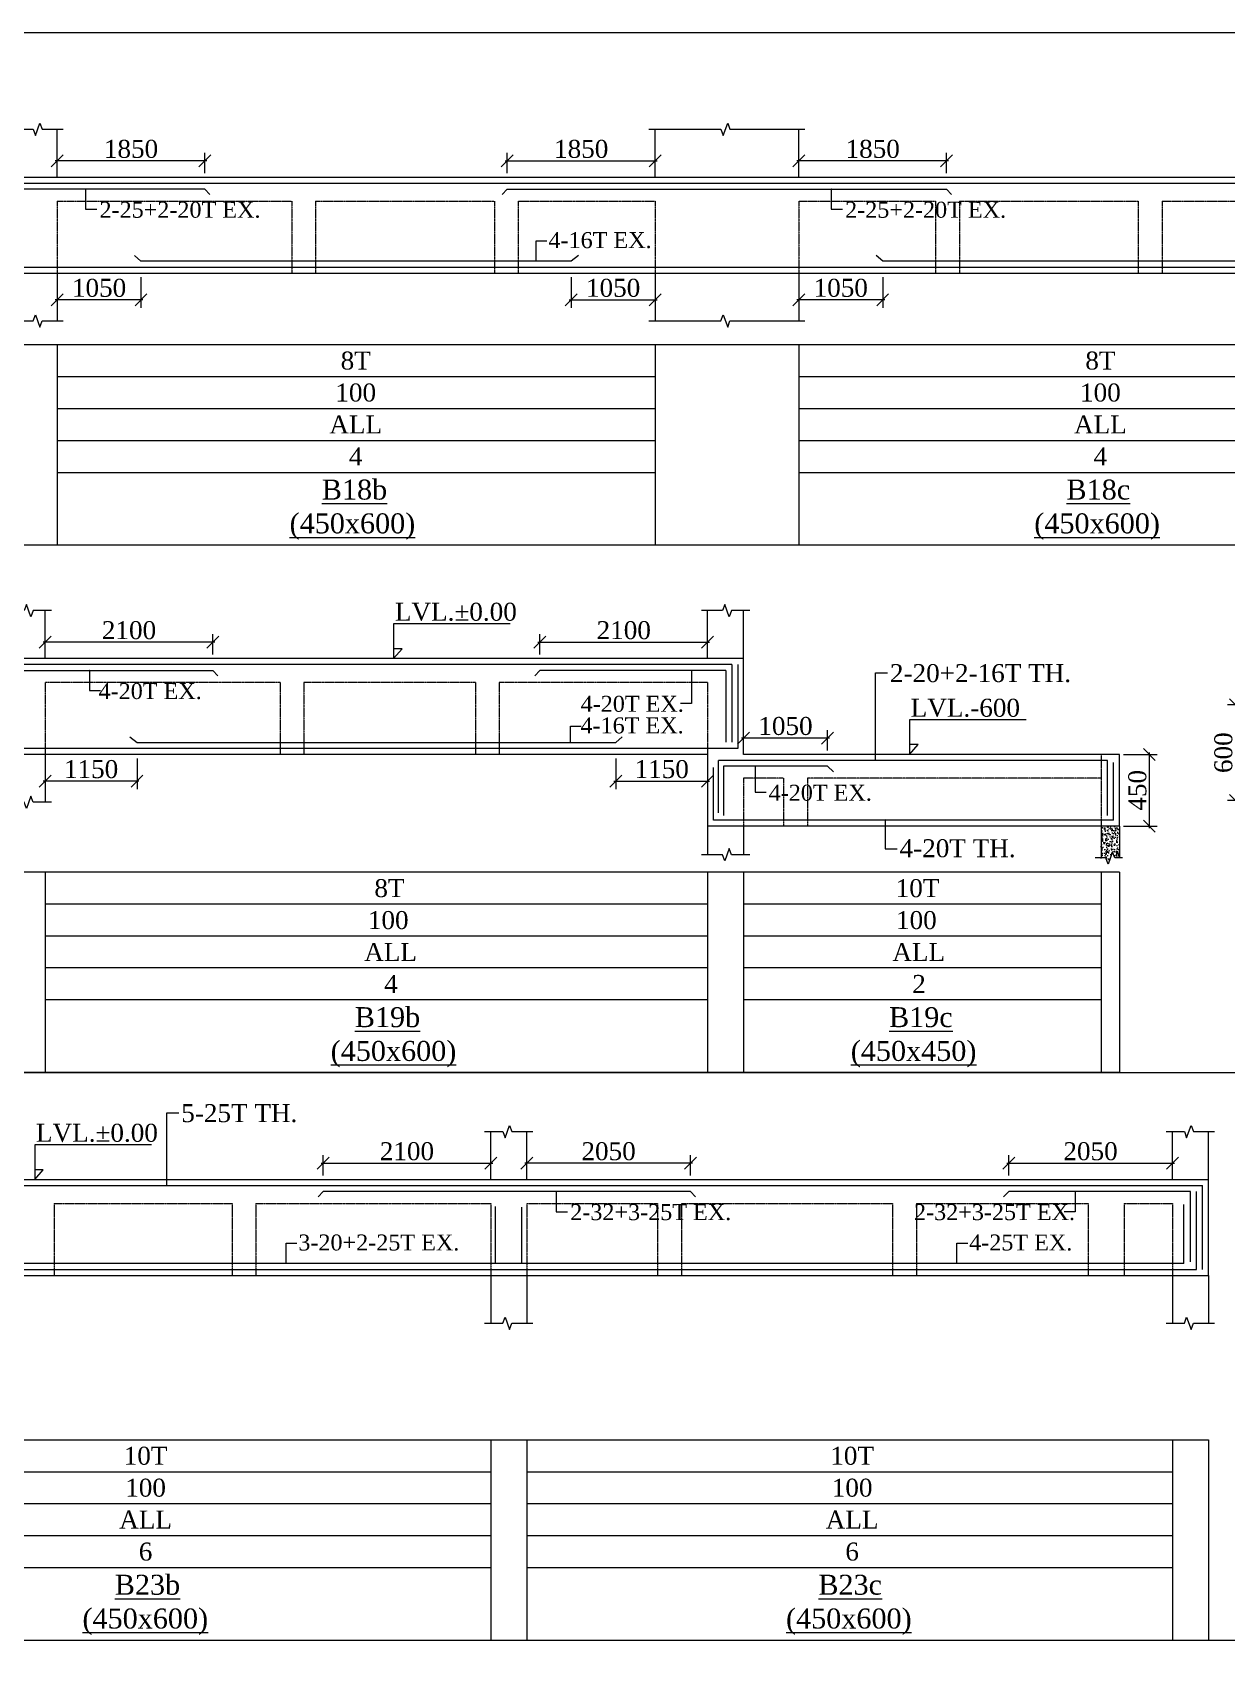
# Model space of a CAD drawing. Header units: millimetres. Extents: x 9781889 to 10654170, y -7832723 to -7608561.
# Drawn here: x 9982542 to 9997493, y -7780568 to -7760218 of the extents above; entities that cross this region are included whole.
import ezdxf
from ezdxf.enums import TextEntityAlignment as Align

# ---------------------------------------------------------------- set-up
doc = ezdxf.new("R2010")
doc.units = ezdxf.units.MM
doc.header["$LTSCALE"] = 10
doc.header["$PDMODE"] = 3
doc.linetypes.add('HIDDEN', pattern=[0.375, 0.25, -0.125])
for name, color, linetype, lineweight in [('LVL', 3, 'Continuous', 0), ('S-CUT OUT LINE', 9, 'Continuous', 0), ('S-DIM L.S.', 7, 'Continuous', 0), ('S-HATCH', 8, 'Continuous', 0), ('S-L.S.SECTION', 5, 'Continuous', 0), ('S-L.S.SLAB LINE', 252, 'HIDDEN', 0), ('S-L.S.STEEL', 1, 'Continuous', 9), ('S-SECTION MARK', 7, 'Continuous', 0), ('S-SHEET', 251, 'Continuous', 0), ('S-TEXT', 7, 'Continuous', 0), ('S-TEXT L.S. BEAM NO.', 30, 'Continuous', 0), ('S-TEXT. L.S.', 7, 'Continuous', 0)]:
    doc.layers.add(name, color=color, linetype=linetype, lineweight=lineweight)
doc.styles.add('135', font='arial.ttf', dxfattribs={"width": 0.8, "height": 135})
doc.styles.get("Standard").update_dxf_attribs({"font": 'arial.ttf'})
doc.styles.add('TEXT', font='times.ttf')
doc.dimstyles.new('75', dxfattribs={"dimtxt": 135, "dimasz": 90, "dimexe": 0.1, "dimexo": 0.03, "dimgap": 0.09, "dimtad": 1, "dimdec": 0, "dimzin": 0, "dimdsep": 46, "dimtxsty": '135', "dimblk": 'ARCHTICK', "dimcen": 0.09, "dimclrd": 256, "dimclre": 256, "dimclrt": 256, "dimadec": 0, "dimazin": 0, "dimtfac": 1, "dimtdec": 0, "dimtofl": 0, "dimtmove": 1, "dimatfit": 3, "dimldrblk": 'DOTSMALL', "dimfxl": 1, "dimtolj": 1, "dimtzin": 0, "dimlwd": -1, "dimlwe": -1, "dimarcsym": 0})
doc.dimstyles.new('SETU_1', dxfattribs={"dimtxt": 200, "dimasz": 150, "dimexe": 100, "dimexo": 50, "dimgap": 35, "dimtad": 1, "dimdec": 0, "dimzin": 0, "dimdsep": 46, "dimtxsty": 'Standard', "dimblk": 'OBLIQUE', "dimcen": 150, "dimdle": 25, "dimclrd": 256, "dimclre": 7, "dimclrt": 256, "dimadec": 0, "dimazin": 0, "dimtfac": 1, "dimtdec": 0, "dimtofl": 0, "dimtmove": 1, "dimatfit": 3, "dimfxl": 1, "dimtolj": 1, "dimtzin": 0, "dimlwd": -1, "dimlwe": 5, "dimarcsym": 1})

# ---------------------------------------------------------------- blocks, each defined once
blk = doc.blocks.new('_Oblique')
at = {"color": 0, "linetype": 'ByBlock', "lineweight": -2}
blk.add_line((-0.5, -0.5), (0.5, 0.5), dxfattribs=at)
blk = doc.blocks.new('*D33')
at = {"layer": 'Defpoints', "color": 0, "transparency": 16777216}
for p in [(9982851, -7761826), (9982851, -7762030, 0), (9984701, -7762030, 0)]:
    blk.add_point(p, dxfattribs=at)
at = {"layer": 'S-DIM L.S.', "color": 7, "lineweight": 5, "transparency": 16777216}
for p, q in [((9982851, -7761980), (9982851, -7761726)), ((9984701, -7761980), (9984701, -7761726))]:
    blk.add_line(p, q, dxfattribs=at)
at = {"layer": 'S-DIM L.S.', "transparency": 16777216}
blk.add_line((9984726, -7761826), (9982826, -7761826), dxfattribs=at)
at = {"layer": 'S-DIM L.S.', "transparency": 16777216, "xscale": 150, "yscale": 150, "zscale": 150, "rotation": 180}
blk.add_blockref('_Oblique', (9982851, -7761826), dxfattribs=at)
at = {"layer": 'S-DIM L.S.', "transparency": 16777216, "xscale": 150, "yscale": 150, "zscale": 150}
blk.add_blockref('_Oblique', (9984701, -7761826), dxfattribs=at)
at = {"layer": 'S-DIM L.S.', "transparency": 16777216, "insert": (9983776, -7761677), "char_height": 225, "attachment_point": 5, "style": 'TEXT'}
blk.add_mtext('\\A1;1850', dxfattribs=at)
blk = doc.blocks.new('*D34')
at = {"layer": 'Defpoints', "color": 0, "transparency": 16777216}
for p in [(9992138, -7761826), (9992138, -7762030, 0), (9993988, -7762030, 0)]:
    blk.add_point(p, dxfattribs=at)
at = {"layer": 'S-DIM L.S.', "color": 7, "lineweight": 5, "transparency": 16777216}
for p, q in [((9992138, -7761980), (9992138, -7761726)), ((9993988, -7761980), (9993988, -7761726))]:
    blk.add_line(p, q, dxfattribs=at)
at = {"layer": 'S-DIM L.S.', "transparency": 16777216}
blk.add_line((9994013, -7761826), (9992113, -7761826), dxfattribs=at)
at = {"layer": 'S-DIM L.S.', "transparency": 16777216, "xscale": 150, "yscale": 150, "zscale": 150, "rotation": 180}
blk.add_blockref('_Oblique', (9992138, -7761826), dxfattribs=at)
at = {"layer": 'S-DIM L.S.', "transparency": 16777216, "xscale": 150, "yscale": 150, "zscale": 150}
blk.add_blockref('_Oblique', (9993988, -7761826), dxfattribs=at)
at = {"layer": 'S-DIM L.S.', "transparency": 16777216, "insert": (9993063, -7761677), "char_height": 225, "attachment_point": 5, "style": 'TEXT'}
blk.add_mtext('\\A1;1850', dxfattribs=at)
blk = doc.blocks.new('*D35')
at = {"layer": 'Defpoints', "color": 0, "transparency": 16777216}
for p in [(9990338, -7761826), (9988488, -7762030, 0), (9990338, -7762030, 0)]:
    blk.add_point(p, dxfattribs=at)
at = {"layer": 'S-DIM L.S.', "color": 7, "lineweight": 5, "transparency": 16777216}
for p, q in [((9988488, -7761980), (9988488, -7761726)), ((9990338, -7761980), (9990338, -7761726))]:
    blk.add_line(p, q, dxfattribs=at)
at = {"layer": 'S-DIM L.S.', "transparency": 16777216}
blk.add_line((9988463, -7761826), (9990363, -7761826), dxfattribs=at)
at = {"layer": 'S-DIM L.S.', "transparency": 16777216, "xscale": 150, "yscale": 150, "zscale": 150, "rotation": 180}
blk.add_blockref('_Oblique', (9988488, -7761826), dxfattribs=at)
at = {"layer": 'S-DIM L.S.', "transparency": 16777216, "xscale": 150, "yscale": 150, "zscale": 150}
blk.add_blockref('_Oblique', (9990338, -7761826), dxfattribs=at)
at = {"layer": 'S-DIM L.S.', "transparency": 16777216, "insert": (9989413, -7761677), "char_height": 225, "attachment_point": 5, "style": 'TEXT'}
blk.add_mtext('\\A1;1850', dxfattribs=at)
blk = doc.blocks.new('*D54')
at = {"layer": 'Defpoints', "color": 0, "transparency": 16777216}
for p in [(9989288, -7763230, 0), (9990338, -7763230, 0), (9990338, -7763566)]:
    blk.add_point(p, dxfattribs=at)
at = {"layer": 'S-DIM L.S.', "color": 7, "lineweight": 5, "transparency": 16777216}
for p, q in [((9989288, -7763280), (9989288, -7763666)), ((9990338, -7763280), (9990338, -7763666))]:
    blk.add_line(p, q, dxfattribs=at)
at = {"layer": 'S-DIM L.S.', "transparency": 16777216}
blk.add_line((9989263, -7763566), (9990363, -7763566), dxfattribs=at)
at = {"layer": 'S-DIM L.S.', "transparency": 16777216, "xscale": 150, "yscale": 150, "zscale": 150, "rotation": 180}
blk.add_blockref('_Oblique', (9989288, -7763566), dxfattribs=at)
at = {"layer": 'S-DIM L.S.', "transparency": 16777216, "xscale": 150, "yscale": 150, "zscale": 150}
blk.add_blockref('_Oblique', (9990338, -7763566), dxfattribs=at)
at = {"layer": 'S-DIM L.S.', "transparency": 16777216, "insert": (9989813, -7763417), "char_height": 225, "attachment_point": 5, "style": 'TEXT'}
blk.add_mtext('\\A1;1050', dxfattribs=at)
blk = doc.blocks.new('*D55')
at = {"layer": 'Defpoints', "color": 0, "transparency": 16777216}
for p in [(9982851, -7763230, 0), (9983901, -7763230, 0), (9982851, -7763566)]:
    blk.add_point(p, dxfattribs=at)
at = {"layer": 'S-DIM L.S.', "color": 7, "lineweight": 5, "transparency": 16777216}
for p, q in [((9982851, -7763280), (9982851, -7763666)), ((9983901, -7763280), (9983901, -7763666))]:
    blk.add_line(p, q, dxfattribs=at)
at = {"layer": 'S-DIM L.S.', "transparency": 16777216}
blk.add_line((9983926, -7763566), (9982826, -7763566), dxfattribs=at)
at = {"layer": 'S-DIM L.S.', "transparency": 16777216, "xscale": 150, "yscale": 150, "zscale": 150, "rotation": 180}
blk.add_blockref('_Oblique', (9982851, -7763566), dxfattribs=at)
at = {"layer": 'S-DIM L.S.', "transparency": 16777216, "xscale": 150, "yscale": 150, "zscale": 150}
blk.add_blockref('_Oblique', (9983901, -7763566), dxfattribs=at)
at = {"layer": 'S-DIM L.S.', "transparency": 16777216, "insert": (9983376, -7763417), "char_height": 225, "attachment_point": 5, "style": 'TEXT'}
blk.add_mtext('\\A1;1050', dxfattribs=at)
blk = doc.blocks.new('_ArchTick')
at = {"color": 0, "linetype": 'ByBlock', "const_width": 0.15}
blk.add_lwpolyline([(-0.5, -0.5), (0.5, 0.5)], dxfattribs=at)
blk = doc.blocks.new('*D59')
at = {"layer": 'Defpoints', "color": 0, "transparency": 16777216}
for p in [(9992138, -7763230, 0), (9993188, -7763230, 0), (9992138, -7763566)]:
    blk.add_point(p, dxfattribs=at)
at = {"layer": 'S-DIM L.S.', "color": 7, "lineweight": 5, "transparency": 16777216}
for p, q in [((9992138, -7763280), (9992138, -7763666)), ((9993188, -7763280), (9993188, -7763666))]:
    blk.add_line(p, q, dxfattribs=at)
at = {"layer": 'S-DIM L.S.', "transparency": 16777216}
blk.add_line((9993213, -7763566), (9992113, -7763566), dxfattribs=at)
at = {"layer": 'S-DIM L.S.', "transparency": 16777216, "xscale": 150, "yscale": 150, "zscale": 150, "rotation": 180}
blk.add_blockref('_Oblique', (9992138, -7763566), dxfattribs=at)
at = {"layer": 'S-DIM L.S.', "transparency": 16777216, "xscale": 150, "yscale": 150, "zscale": 150}
blk.add_blockref('_Oblique', (9993188, -7763566), dxfattribs=at)
at = {"layer": 'S-DIM L.S.', "transparency": 16777216, "insert": (9992663, -7763417), "char_height": 225, "attachment_point": 5, "style": 'TEXT'}
blk.add_mtext('\\A1;1050', dxfattribs=at)
blk = doc.blocks.new('*D40')
at = {"layer": 'Defpoints', "color": 0, "transparency": 16777216}
for p in [(9996816, -7774379), (9994766, -7774583, 0), (9996816, -7774583, 0)]:
    blk.add_point(p, dxfattribs=at)
at = {"layer": 'S-DIM L.S.', "color": 7, "lineweight": 5, "transparency": 16777216}
for p, q in [((9994766, -7774533), (9994766, -7774279)), ((9996816, -7774533), (9996816, -7774279))]:
    blk.add_line(p, q, dxfattribs=at)
at = {"layer": 'S-DIM L.S.', "transparency": 16777216}
blk.add_line((9994741, -7774379), (9996841, -7774379), dxfattribs=at)
at = {"layer": 'S-DIM L.S.', "transparency": 16777216, "xscale": 150, "yscale": 150, "zscale": 150, "rotation": 180}
blk.add_blockref('_Oblique', (9994766, -7774379), dxfattribs=at)
at = {"layer": 'S-DIM L.S.', "transparency": 16777216, "xscale": 150, "yscale": 150, "zscale": 150}
blk.add_blockref('_Oblique', (9996816, -7774379), dxfattribs=at)
at = {"layer": 'S-DIM L.S.', "transparency": 16777216, "insert": (9995791, -7774229), "char_height": 225, "attachment_point": 5, "style": 'TEXT'}
blk.add_mtext('\\A1;2050', dxfattribs=at)
blk = doc.blocks.new('*D43')
at = {"layer": 'Defpoints', "color": 0, "transparency": 16777216}
for p in [(9988281, -7774379), (9986181, -7774583, 0), (9988281, -7774583, 0)]:
    blk.add_point(p, dxfattribs=at)
at = {"layer": 'S-DIM L.S.', "color": 7, "lineweight": 5, "transparency": 16777216}
for p, q in [((9986181, -7774533), (9986181, -7774279)), ((9988281, -7774533), (9988281, -7774279))]:
    blk.add_line(p, q, dxfattribs=at)
at = {"layer": 'S-DIM L.S.', "transparency": 16777216}
blk.add_line((9986156, -7774379), (9988306, -7774379), dxfattribs=at)
at = {"layer": 'S-DIM L.S.', "transparency": 16777216, "xscale": 150, "yscale": 150, "zscale": 150, "rotation": 180}
blk.add_blockref('_Oblique', (9986181, -7774379), dxfattribs=at)
at = {"layer": 'S-DIM L.S.', "transparency": 16777216, "xscale": 150, "yscale": 150, "zscale": 150}
blk.add_blockref('_Oblique', (9988281, -7774379), dxfattribs=at)
at = {"layer": 'S-DIM L.S.', "transparency": 16777216, "insert": (9987231, -7774229), "char_height": 225, "attachment_point": 5, "style": 'TEXT'}
blk.add_mtext('\\A1;2100', dxfattribs=at)
blk = doc.blocks.new('*D44')
at = {"layer": 'Defpoints', "color": 0, "transparency": 16777216}
for p in [(9988731, -7774379), (9988731, -7774583, 0), (9990781, -7774583, 0)]:
    blk.add_point(p, dxfattribs=at)
at = {"layer": 'S-DIM L.S.', "color": 7, "lineweight": 5, "transparency": 16777216}
for p, q in [((9988731, -7774533), (9988731, -7774279)), ((9990781, -7774533), (9990781, -7774279))]:
    blk.add_line(p, q, dxfattribs=at)
at = {"layer": 'S-DIM L.S.', "transparency": 16777216}
blk.add_line((9990806, -7774379), (9988706, -7774379), dxfattribs=at)
at = {"layer": 'S-DIM L.S.', "transparency": 16777216, "xscale": 150, "yscale": 150, "zscale": 150, "rotation": 180}
blk.add_blockref('_Oblique', (9988731, -7774379), dxfattribs=at)
at = {"layer": 'S-DIM L.S.', "transparency": 16777216, "xscale": 150, "yscale": 150, "zscale": 150}
blk.add_blockref('_Oblique', (9990781, -7774379), dxfattribs=at)
at = {"layer": 'S-DIM L.S.', "transparency": 16777216, "insert": (9989756, -7774229), "char_height": 225, "attachment_point": 5, "style": 'TEXT'}
blk.add_mtext('\\A1;2050', dxfattribs=at)
blk = doc.blocks.new('*D156')
at = {"layer": 'Defpoints', "color": 0, "transparency": 16777216}
for p in [(9996152, -7769258), (9996152, -7770158), (9996527, -7770158)]:
    blk.add_point(p, dxfattribs=at)
at = {"layer": 'S-DIM L.S.', "color": 7, "lineweight": 5, "transparency": 16777216}
for p, q in [((9996202, -7769258), (9996627, -7769258)), ((9996202, -7770158), (9996627, -7770158))]:
    blk.add_line(p, q, dxfattribs=at)
at = {"layer": 'S-DIM L.S.', "transparency": 16777216}
blk.add_line((9996527, -7769233), (9996527, -7770183), dxfattribs=at)
at = {"layer": 'S-DIM L.S.', "transparency": 16777216, "xscale": 150, "yscale": 150, "zscale": 150}
for p, rotation in [((9996527, -7769258), 90), ((9996527, -7770158), 270)]:
    blk.add_blockref('_Oblique', p, dxfattribs=dict(at, rotation=rotation))
at = {"layer": 'S-DIM L.S.', "transparency": 16777216, "insert": (9996378, -7769708), "char_height": 225, "attachment_point": 5, "rotation": 90, "style": 'TEXT'}
blk.add_mtext('\\A1;450', dxfattribs=at)
blk = doc.blocks.new('*D158')
at = {"layer": 'Defpoints', "color": 0, "transparency": 16777216}
for p in [(9990996, -7767854), (9988896, -7768058, 0), (9990996, -7768058, 0)]:
    blk.add_point(p, dxfattribs=at)
at = {"layer": 'S-DIM L.S.', "color": 7, "lineweight": 5, "transparency": 16777216}
for p, q in [((9988896, -7768008), (9988896, -7767754)), ((9990996, -7768008), (9990996, -7767754))]:
    blk.add_line(p, q, dxfattribs=at)
at = {"layer": 'S-DIM L.S.', "transparency": 16777216}
blk.add_line((9988871, -7767854), (9991021, -7767854), dxfattribs=at)
at = {"layer": 'S-DIM L.S.', "transparency": 16777216, "xscale": 150, "yscale": 150, "zscale": 150, "rotation": 180}
blk.add_blockref('_Oblique', (9988896, -7767854), dxfattribs=at)
at = {"layer": 'S-DIM L.S.', "transparency": 16777216, "xscale": 150, "yscale": 150, "zscale": 150}
blk.add_blockref('_Oblique', (9990996, -7767854), dxfattribs=at)
at = {"layer": 'S-DIM L.S.', "transparency": 16777216, "insert": (9989946, -7767704), "char_height": 225, "attachment_point": 5, "style": 'TEXT'}
blk.add_mtext('\\A1;2100', dxfattribs=at)
blk = doc.blocks.new('*D159')
at = {"layer": 'Defpoints', "color": 0, "transparency": 16777216}
for p in [(9982701, -7769258, 0), (9983851, -7769258, 0), (9982701, -7769594)]:
    blk.add_point(p, dxfattribs=at)
at = {"layer": 'S-DIM L.S.', "color": 7, "lineweight": 5, "transparency": 16777216}
for p, q in [((9982701, -7769308), (9982701, -7769694)), ((9983851, -7769308), (9983851, -7769694))]:
    blk.add_line(p, q, dxfattribs=at)
at = {"layer": 'S-DIM L.S.', "transparency": 16777216}
blk.add_line((9983876, -7769594), (9982676, -7769594), dxfattribs=at)
at = {"layer": 'S-DIM L.S.', "transparency": 16777216, "xscale": 150, "yscale": 150, "zscale": 150, "rotation": 180}
blk.add_blockref('_Oblique', (9982701, -7769594), dxfattribs=at)
at = {"layer": 'S-DIM L.S.', "transparency": 16777216, "xscale": 150, "yscale": 150, "zscale": 150}
blk.add_blockref('_Oblique', (9983851, -7769594), dxfattribs=at)
at = {"layer": 'S-DIM L.S.', "transparency": 16777216, "insert": (9983276, -7769444), "char_height": 225, "attachment_point": 5, "style": 'TEXT'}
blk.add_mtext('\\A1;1150', dxfattribs=at)
blk = doc.blocks.new('*D160')
at = {"layer": 'Defpoints', "color": 0, "transparency": 16777216}
for p in [(9989846, -7769258, 0), (9990996, -7769258, 0), (9990996, -7769594)]:
    blk.add_point(p, dxfattribs=at)
at = {"layer": 'S-DIM L.S.', "color": 7, "lineweight": 5, "transparency": 16777216}
for p, q in [((9989846, -7769308), (9989846, -7769694)), ((9990996, -7769308), (9990996, -7769694))]:
    blk.add_line(p, q, dxfattribs=at)
at = {"layer": 'S-DIM L.S.', "transparency": 16777216}
blk.add_line((9989821, -7769594), (9991021, -7769594), dxfattribs=at)
at = {"layer": 'S-DIM L.S.', "transparency": 16777216, "xscale": 150, "yscale": 150, "zscale": 150, "rotation": 180}
blk.add_blockref('_Oblique', (9989846, -7769594), dxfattribs=at)
at = {"layer": 'S-DIM L.S.', "transparency": 16777216, "xscale": 150, "yscale": 150, "zscale": 150}
blk.add_blockref('_Oblique', (9990996, -7769594), dxfattribs=at)
at = {"layer": 'S-DIM L.S.', "transparency": 16777216, "insert": (9990421, -7769444), "char_height": 225, "attachment_point": 5, "style": 'TEXT'}
blk.add_mtext('\\A1;1150', dxfattribs=at)
blk = doc.blocks.new('*D161')
at = {"layer": 'Defpoints', "color": 0, "transparency": 16777216}
for p in [(9982701, -7767854), (9982701, -7768058, 0), (9984801, -7768058, 0)]:
    blk.add_point(p, dxfattribs=at)
at = {"layer": 'S-DIM L.S.', "color": 7, "lineweight": 5, "transparency": 16777216}
for p, q in [((9982701, -7768008), (9982701, -7767754)), ((9984801, -7768008), (9984801, -7767754))]:
    blk.add_line(p, q, dxfattribs=at)
at = {"layer": 'S-DIM L.S.', "transparency": 16777216}
blk.add_line((9984826, -7767854), (9982676, -7767854), dxfattribs=at)
at = {"layer": 'S-DIM L.S.', "transparency": 16777216, "xscale": 150, "yscale": 150, "zscale": 150, "rotation": 180}
blk.add_blockref('_Oblique', (9982701, -7767854), dxfattribs=at)
at = {"layer": 'S-DIM L.S.', "transparency": 16777216, "xscale": 150, "yscale": 150, "zscale": 150}
blk.add_blockref('_Oblique', (9984801, -7767854), dxfattribs=at)
at = {"layer": 'S-DIM L.S.', "transparency": 16777216, "insert": (9983751, -7767704), "char_height": 225, "attachment_point": 5, "style": 'TEXT'}
blk.add_mtext('\\A1;2100', dxfattribs=at)
blk = doc.blocks.new('*D165')
at = {"layer": 'Defpoints', "color": 0, "transparency": 16777216}
for p in [(9997780, -7768637), (9997605, -7769837), (9997780, -7769837)]:
    blk.add_point(p, dxfattribs=at)
at = {"layer": 'S-DIM L.S.', "color": 7, "lineweight": 5, "transparency": 16777216}
for p, q in [((9997730, -7768637), (9997505, -7768637)), ((9997730, -7769837), (9997505, -7769837))]:
    blk.add_line(p, q, dxfattribs=at)
at = {"layer": 'S-DIM L.S.', "transparency": 16777216}
blk.add_line((9997605, -7768612), (9997605, -7769862), dxfattribs=at)
at = {"layer": 'S-DIM L.S.', "transparency": 16777216, "xscale": 150, "yscale": 150, "zscale": 150}
for p, rotation in [((9997605, -7768637), 90), ((9997605, -7769837), 270)]:
    blk.add_blockref('_Oblique', p, dxfattribs=dict(at, rotation=rotation))
at = {"layer": 'S-DIM L.S.', "transparency": 16777216, "insert": (9997455, -7769237), "char_height": 225, "attachment_point": 5, "rotation": 90, "style": 'TEXT'}
blk.add_mtext('\\A1;600', dxfattribs=at)
blk = doc.blocks.new('*D1320')
at = {"layer": 'Defpoints', "color": 0, "transparency": 16777216}
for p in [(9991446, -7769054), (9991446, -7769258, 0), (9992496, -7769258, 0)]:
    blk.add_point(p, dxfattribs=at)
at = {"layer": 'S-DIM L.S.', "transparency": 16777216}
blk.add_line((9992521, -7769054), (9991421, -7769054), dxfattribs=at)
at = {"layer": 'S-DIM L.S.', "color": 7, "lineweight": 5, "transparency": 16777216}
for p, q in [((9991446, -7769208), (9991446, -7768954)), ((9992496, -7769208), (9992496, -7768954))]:
    blk.add_line(p, q, dxfattribs=at)
at = {"layer": 'S-DIM L.S.', "transparency": 16777216, "xscale": 150, "yscale": 150, "zscale": 150, "rotation": 180}
blk.add_blockref('_Oblique', (9991446, -7769054), dxfattribs=at)
at = {"layer": 'S-DIM L.S.', "transparency": 16777216, "xscale": 150, "yscale": 150, "zscale": 150}
blk.add_blockref('_Oblique', (9992496, -7769054), dxfattribs=at)
at = {"layer": 'S-DIM L.S.', "transparency": 16777216, "insert": (9991971, -7768904), "char_height": 225, "attachment_point": 5, "style": 'TEXT'}
blk.add_mtext('\\A1;1050', dxfattribs=at)

msp = doc.modelspace()

# ---------------------------------------------------------------- hatches: boundary and pattern name
at = {"layer": 'S-HATCH'}
h = msp.add_hatch(dxfattribs=at)
h.set_pattern_fill('AR-CONC', color=256, scale=0.5)
h.set_pattern_definition([(50, (175833.584, -41540.54), (91.0923345, -7.96954277), [9.525, -104.775]), (355, (175833.58, -41540.54), (-17.6217107, 95.5284226), [7.62, -83.8202921]), (100.4514447, (175841.175, -41541.2), (73.47062355, 87.55887596), [8.0950044, -89.0451223]), (46.1842, (175833.58, -41515.14), (135.5395204, -21.021164), [14.2875, -157.1625]), (96.6355576, (175844.88, -41516.89), (118.702067, 123.7130623), [12.1425116, -133.5678041]), (351.1841512, (175833.58, -41515.14), (118.702067, 123.7130623), [11.4299835, -125.729866]), (21, (175846.284, -41521.49), (75.80719563, -51.1325991), [9.525, -104.775]), (326, (175846.28, -41521.49), (30.9010142, 92.09398306), [7.62, -83.82]), (71.451445, (175852.6, -41525.75), (106.70820964, 40.96138444), [8.0950044, -89.0449688]), (37.5, (175833.584, -41540.538), (1.544301625, 42.27751944), [0, -82.804, 0, -85.09, 0, -84.1375]), (7.5, (175833.584, -41540.54), (33.40983126, 50.09028741), [0, -48.514, 0, -80.899, 0, -32.0675]), (327.5, (175805.263, -41540.538), (67.79529758, -2.864372), [0, -31.75, 0, -99.06, 0, -131.445]), (317.5, (175792.563, -41540.54), (74.0645907, 12.71324552), [0, -41.275, 0, -65.786, 0, -93.345])])
h.paths.add_polyline_path([(9996093.7, -7770554.2), (9996152, -7770554.2), (9996152, -7770157.7), (9995922, -7770157.7), (9995922, -7770554.2), (9995981.9, -7770554.2), (9996009.8, -7770631), (9996065.8, -7770477.3)])

# ---------------------------------------------------------------- linework, layer by layer
at = {"layer": 'LVL', "linetype": 'Continuous', "elevation": 0}
for points in [[(9988525.6, -7767622.7), (9987064.4, -7767622.7), (9987064.4, -7768057.7), (9987172.5, -7767935.6), (9987064.4, -7767935.6)], [(9994984.3, -7768825.1), (9993523.4, -7768825.1), (9993523.4, -7769257.7), (9993631.5, -7769135.6), (9993523.4, -7769135.6)], [(9984031.1, -7774147.7), (9982569.9, -7774147.7), (9982569.9, -7774582.7), (9982678.1, -7774460.7), (9982569.9, -7774460.7)]]:
    msp.add_lwpolyline(points, dxfattribs=at)
at = {"layer": 'S-CUT OUT LINE', "color": 5, "elevation": 0}
for points in [[(9982322.3, -7761430.1), (9982550.9, -7761430.1), (9982578.9, -7761506.9), (9982634.9, -7761353.2), (9982662.8, -7761430.1), (9982925.6, -7761430.1)], [(9990259.8, -7761430.1), (9991163.4, -7761430.1), (9991191.4, -7761506.9), (9991247.4, -7761353.2), (9991275.3, -7761430.1), (9992213.1, -7761430.1)], [(9982322.3, -7763830.1), (9982550.9, -7763830.1), (9982578.9, -7763753.2), (9982634.9, -7763906.9), (9982662.8, -7763830.1), (9982925.6, -7763830.1)], [(9990259.8, -7763830.1), (9991163.4, -7763830.1), (9991191.4, -7763753.2), (9991247.4, -7763906.9), (9991275.3, -7763830.1), (9992213.1, -7763830.1)], [(9982779.4, -7767457.7), (9982550.7, -7767457.7), (9982522.8, -7767534.5), (9982466.8, -7767380.8), (9982438.9, -7767457.7), (9982176.1, -7767457.7)], [(9991524.4, -7767457.7), (9991295.8, -7767457.7), (9991267.8, -7767534.5), (9991211.9, -7767380.8), (9991183.9, -7767457.7), (9990921.1, -7767457.7)], [(9982779.4, -7769857.7), (9982550.7, -7769857.7), (9982522.8, -7769780.8), (9982466.8, -7769934.5), (9982438.9, -7769857.7), (9982176.1, -7769857.7)], [(9991524.4, -7770514), (9991295.8, -7770514), (9991267.8, -7770437.2), (9991211.9, -7770590.9), (9991183.9, -7770514), (9990921.1, -7770514)], [(9988202.9, -7773982.7), (9988431.5, -7773982.7), (9988459.5, -7774059.6), (9988515.5, -7773905.9), (9988543.4, -7773982.7), (9988806.2, -7773982.7)], [(9996737.9, -7773982.7), (9996966.5, -7773982.7), (9996994.5, -7774059.6), (9997050.4, -7773905.9), (9997078.4, -7773982.7), (9997341.2, -7773982.7)], [(9988202.9, -7776382.7), (9988431.5, -7776382.7), (9988459.5, -7776305.9), (9988515.5, -7776459.6), (9988543.4, -7776382.7), (9988806.2, -7776382.7)], [(9996737.9, -7776382.7), (9996966.5, -7776382.7), (9996994.5, -7776305.9), (9997050.4, -7776459.6), (9997078.4, -7776382.7), (9997341.2, -7776382.7)]]:
    msp.add_lwpolyline(points, dxfattribs=at)
at = {"layer": 'S-CUT OUT LINE', "color": 1, "elevation": 0}
msp.add_lwpolyline([(9996191.4, -7770554.2), (9996093.7, -7770554.2), (9996065.8, -7770477.3), (9996009.8, -7770631), (9995981.9, -7770554.2), (9995847, -7770554.2)], dxfattribs=at)
at = {"layer": 'S-L.S.SECTION'}
for p, q in [((9982850.6, -7762030.1, 0), (9982850.6, -7761430.1, 0)), ((9990338.1, -7762030.1, 0), (9990338.1, -7761430.1, 0)), ((9992138.1, -7762030.1, 0), (9992138.1, -7761430.1, 0)), ((9978121.1, -7762030.1, 0), (10004355, -7762030.1, 0)), ((9974166.1, -7763230.1, 0), (10008310, -7763230.1, 0)), ((9982850.6, -7763230.1, 0), (9982850.6, -7763830.1, 0)), ((9990338.1, -7763230.1, 0), (9990338.1, -7763830.1, 0)), ((9992138.1, -7763230.1, 0), (9992138.1, -7763830.1, 0)), ((9982701.1, -7768057.7, 0), (9982701.1, -7767457.7, 0)), ((9990996.1, -7768057.7, 0), (9990996.1, -7767457.7, 0)), ((9991446.2, -7769257.7, 0), (9991446.1, -7767457.7, 0)), ((9991446.1, -7768057.7, 0), (9977671.1, -7768057.7, 0)), ((9990996.1, -7769257.7, 0), (9974166.1, -7769257.7, 0)), ((9982701.1, -7769257.7, 0), (9982701.1, -7769857.7, 0)), ((9990996.1, -7769257.7, 0), (9990996.1, -7770514, 0)), ((9996152, -7769257.7, 0), (9991446.1, -7769257.7, 0)), ((9996152, -7770157.7, 0), (9996152, -7769257.7, 0)), ((9996152, -7770157.7, 0), (9996152, -7769257.7, 0)), ((9996152, -7770157.7, 0), (9990996.1, -7770157.7, 0)), ((9991446.1, -7770157.7, 0), (9991446.1, -7770514, 0)), ((9988281.2, -7774582.7, 0), (9988281.2, -7773982.7, 0)), ((9988731.2, -7774582.7, 0), (9988731.2, -7773982.7, 0)), ((9996816.2, -7774582.7, 0), (9996816.2, -7773982.7, 0)), ((9997266.2, -7774582.7, 0), (9997266.2, -7773982.7, 0)), ((9979536.2, -7774582.7, 0), (9997266.2, -7774582.7, 0)), ((9997266.2, -7775782.7, 0), (9997266.2, -7774582.7, 0)), ((9974166.1, -7775782.7, 0), (9997266.2, -7775782.7, 0)), ((9988281.2, -7775782.7, 0), (9988281.2, -7776382.7, 0)), ((9988731.2, -7775782.7, 0), (9988731.2, -7776382.7, 0)), ((9996816.2, -7775782.7, 0), (9996816.2, -7776382.7, 0)), ((9997266.2, -7775782.7, 0), (9997266.2, -7776382.7, 0))]:
    msp.add_line(p, q, dxfattribs=at)
at = {"layer": 'S-L.S.SECTION', "color": 1}
for p, q in [((9995922, -7770157.7, 0), (9995922, -7770554.2, 0)), ((9996152, -7770157.7, 0), (9996152, -7770554.2, 0))]:
    msp.add_line(p, q, dxfattribs=at)
at = {"layer": 'S-L.S.SLAB LINE', "ltscale": 0.3}
for p, q in [((9982850.6, -7762330.1, 0), (9985788.1, -7762330.1, 0)), ((9982850.6, -7762330.1), (9982850.6, -7763230.1)), ((9985788.1, -7762330.1, 0), (9985788.1, -7763230.1, 0)), ((9986088.1, -7762330.1, 0), (9988325.6, -7762330.1, 0)), ((9986088.1, -7762330.1, 0), (9986088.1, -7763230.1, 0)), ((9988325.6, -7762330.1, 0), (9988325.6, -7763230.1, 0)), ((9988625.6, -7762330.1, 0), (9990338.1, -7762330.1, 0)), ((9988625.6, -7762330.1, 0), (9988625.6, -7763230.1, 0)), ((9990338.1, -7762330.1), (9990338.1, -7763230.1)), ((9992138.1, -7762330.1, 0), (9993850.6, -7762330.1, 0)), ((9992138.1, -7762330.1), (9992138.1, -7763230.1)), ((9993850.6, -7762330.1, 0), (9993850.6, -7763230.1, 0)), ((9994150.6, -7762330.1, 0), (9996388.1, -7762330.1, 0)), ((9994150.6, -7762330.1, 0), (9994150.6, -7763230.1, 0)), ((9996388.1, -7762330.1, 0), (9996388.1, -7763230.1, 0)), ((9996688.1, -7762330.1, 0), (9999625.6, -7762330.1, 0)), ((9996688.1, -7762330.1, 0), (9996688.1, -7763230.1, 0)), ((9985642.7, -7768357.7, 0), (9982701.1, -7768357.7, 0)), ((9982701.1, -7768357.7, 0), (9982701.1, -7769257.7, 0)), ((9985642.7, -7768357.7, 0), (9985642.7, -7769257.7, 0)), ((9988087.8, -7768357.7, 0), (9985938.1, -7768357.7, 0)), ((9985938.1, -7768357.7, 0), (9985938.1, -7769257.7, 0)), ((9988087.8, -7768357.7, 0), (9988087.8, -7769257.7, 0)), ((9990996.1, -7768357.7, 0), (9988387.8, -7768357.7, 0)), ((9988387.8, -7768357.7, 0), (9988387.8, -7769257.7, 0)), ((9990996.1, -7768357.7, 0), (9990996.1, -7769257.7, 0)), ((9995922, -7769257.7, 0), (9995922, -7770157.7, 0)), ((9995922, -7769257.7, 0), (9995922, -7770157.7, 0)), ((9991946.1, -7769557.7, 0), (9991446.1, -7769557.7, 0)), ((9991446.1, -7769557.7, 0), (9991446.1, -7770157.7, 0)), ((9991946.1, -7769557.7, 0), (9991946.1, -7770157.7, 0)), ((9995922, -7769557.7, 0), (9992246.1, -7769557.7, 0)), ((9992246.1, -7769557.7, 0), (9992246.1, -7770157.7, 0)), ((9982815.1, -7774882.7, 0), (9985044.1, -7774882.7, 0)), ((9982815.1, -7774882.7, 0), (9982815.1, -7775782.7, 0)), ((9985044.1, -7774882.7, 0), (9985044.1, -7775782.7, 0)), ((9985339.5, -7774882.7, 0), (9988281.2, -7774882.7, 0)), ((9985339.5, -7774882.7, 0), (9985339.5, -7775782.7, 0)), ((9988281.2, -7774882.7, 0), (9988281.2, -7775782.7, 0)), ((9988731.2, -7774882.7, 0), (9990369.1, -7774882.7, 0)), ((9988731.2, -7774882.7, 0), (9988731.2, -7775782.7, 0)), ((9990369.1, -7774882.7, 0), (9990369.1, -7775782.7, 0)), ((9990669.1, -7774882.7, 0), (9993311.2, -7774882.7, 0)), ((9990669.1, -7774882.7, 0), (9990669.1, -7775782.7, 0)), ((9993311.2, -7774882.7, 0), (9993311.2, -7775782.7, 0)), ((9993611.2, -7774882.7, 0), (9995760.6, -7774882.7, 0)), ((9993611.2, -7774882.7, 0), (9993611.2, -7775782.7, 0)), ((9995760.6, -7774882.7, 0), (9995760.6, -7775782.7, 0)), ((9996210.6, -7774882.7, 0), (9996816.2, -7774882.7, 0)), ((9996210.6, -7774882.7, 0), (9996210.6, -7775782.7, 0)), ((9996816.2, -7774882.7, 0), (9996816.2, -7775782.7, 0))]:
    msp.add_line(p, q, dxfattribs=at)
at = {"layer": 'S-L.S.STEEL'}
for p, q in [((9974391.1, -7762105.2, 0), (10008085, -7762105.1, 0)), ((9984700.7, -7762180.1, 0), (9984763.9, -7762246.9, 0)), ((9988488, -7762180.1, 0), (9988424.8, -7762246.9, 0)), ((9974241.1, -7763155.1, 0), (10008235, -7763155.1, 0)), ((9991300, -7768132.7, 0), (9974391.1, -7768132.8, 0)), ((9991225, -7768207.7, 0), (9991225, -7769105.5, 0)), ((9991300, -7768132.7, 0), (9991300, -7769105.5, 0)), ((9991375, -7768132.7, 0), (9991375, -7769182.7, 0)), ((9991375, -7769182.7, 0), (9974241.1, -7769182.7, 0)), ((9991070.2, -7770082.7, 0), (9991070.2, -7769424.2, 0)), ((9991131.2, -7769991.1, 0), (9991131.2, -7769332.7, 0)), ((9992496.2, -7769407.7, 0), (9991195.5, -7769407.7, 0)), ((9991195.5, -7769407.7, 0), (9991195.5, -7770025.4, 0)), ((9992496.2, -7769407.7, 0), (9992573.6, -7769478.2, 0)), ((9996002, -7770025.1, 0), (9996002, -7769332.7, 0)), ((9996077, -7770082.7, 0), (9996077, -7769360.5, 0)), ((9996077, -7770082.7, 0), (9991070.2, -7770082.7, 0)), ((9979624.5, -7774657.7, 0), (9997191.2, -7774657.7, 0)), ((9990781.3, -7774732.7, 0), (9990844.5, -7774799.6, 0)), ((9997041.2, -7775611.5, 0), (9997041.2, -7774732.7, 0)), ((9997116.2, -7775707.7, 0), (9997116.2, -7774732.7, 0)), ((9997191.2, -7775707.7, 0), (9997191.2, -7774657.7, 0)), ((9988338.7, -7775632.7, 0), (9988338.7, -7774920.3, 0)), ((9996958.2, -7775632.7, 0), (9996958.2, -7774893.4, 0)), ((9974241.1, -7775707.7, 0), (9997116.2, -7775707.7, 0)), ((9996958.2, -7775632.7, 0), (9988338.7, -7775632.7, 0))]:
    msp.add_line(p, q, dxfattribs=at)
at = {"layer": 'S-L.S.STEEL', "elevation": 0}
for points in [[(9989377.4, -7763011.9), (9989287.9, -7763080.1), (9983900.7, -7763080.1), (9983818.7, -7763009.4)], [(9998664.9, -7763011.9), (9998575.4, -7763080.1), (9993188.2, -7763080.1), (9993106.2, -7763009.4)], [(9983761.7, -7769039.5), (9983851.2, -7769107.7), (9989846, -7769107.7), (9989928, -7769037)], [(9988667.1, -7774926.3), (9988667.1, -7775632.7), (9979777.9, -7775632.7), (9979777.9, -7774816.8)]]:
    msp.add_lwpolyline(points, dxfattribs=at)
at = {"layer": 'S-L.S.STEEL'}
for points in [[(9984700.7, -7762180.1, 0), (9980450.6, -7762180.1, 0), (9980387.4, -7762246.9, 0)], [(9988488, -7762180.1, 0), (9993988, -7762180.1, 0), (9994051.2, -7762246.9, 0)], [(9980351, -7768207.7, 0), (9984801, -7768207.7, 0), (9984864.2, -7768274.5, 0)], [(9991225, -7768207.7, 0), (9988896.1, -7768207.7, 0), (9988832.9, -7768274.5, 0)], [(9996002, -7769332.7, 0), (9991131.2, -7769332.7, 0)], [(9990781.3, -7774732.7, 0), (9986181.3, -7774732.7, 0), (9986118.1, -7774799.6, 0)], [(9997041.2, -7774732.7, 0), (9994766.2, -7774732.7, 0), (9994703, -7774799.6, 0)]]:
    msp.add_polyline3d(points, dxfattribs=at)
at = {"layer": 'S-SHEET'}
for p, q in [((9974166.1, -7764126.6, 0), (10008310, -7764126.6, 0)), ((9982850.6, -7764126.6), (9982850.6, -7766635.9)), ((9990338.1, -7764126.6), (9990338.1, -7766635.9)), ((9992138.1, -7764126.6), (9992138.1, -7766635.9)), ((9982850.6, -7764526.6, 0), (9990338.1, -7764526.6, 0)), ((9992138.1, -7764526.6, 0), (9999625.6, -7764526.6, 0)), ((9982850.6, -7764926.6, 0), (9990338.1, -7764926.6, 0)), ((9992138.1, -7764926.6, 0), (9999625.6, -7764926.6, 0)), ((9982850.6, -7765326.6, 0), (9990338.1, -7765326.6, 0)), ((9992138.1, -7765326.6, 0), (9999625.6, -7765326.6, 0)), ((9982850.6, -7765726.6, 0), (9990338.1, -7765726.6, 0)), ((9992138.1, -7765726.6, 0), (9999625.6, -7765726.6, 0)), ((9972113, -7766635.9), (10023447.1, -7766635.9)), ((9974166.1, -7766635.9, 0), (10008310, -7766635.9, 0)), ((9996152, -7770733.1, 0), (9974166.1, -7770733.1, 0)), ((9982701.1, -7770733.1, 0), (9982701.1, -7773242.4, 0)), ((9990996.1, -7770733.1, 0), (9990996.1, -7773242.4, 0)), ((9991446.1, -7770733.1, 0), (9991446.1, -7773242.4, 0)), ((9995922, -7770733.1, 0), (9995922, -7773242.4, 0)), ((9996152, -7770733.1, 0), (9996152, -7773242.4, 0)), ((9990996.1, -7771133.1, 0), (9982701.1, -7771133.1, 0)), ((9995922, -7771133.1, 0), (9991446.1, -7771133.1, 0)), ((9990996.1, -7771533.1, 0), (9982701.1, -7771533.1, 0)), ((9995922, -7771533.1, 0), (9991446.1, -7771533.1, 0)), ((9990996.1, -7771933.1, 0), (9982701.1, -7771933.1, 0)), ((9995922, -7771933.1, 0), (9991446.1, -7771933.1, 0)), ((9990996.1, -7772333.1, 0), (9982701.1, -7772333.1, 0)), ((9995922, -7772333.1, 0), (9991446.1, -7772333.1, 0)), ((9972113, -7773242.4), (10023447.1, -7773242.4)), ((9996152, -7773242.4, 0), (9974166.1, -7773242.4, 0)), ((9974166.1, -7777841, 0), (9997266.2, -7777841, 0)), ((9988281.2, -7777841, 0), (9988281.2, -7780350.2, 0)), ((9988731.2, -7777841, 0), (9988731.2, -7780350.2, 0)), ((9996816.2, -7777841, 0), (9996816.2, -7780350.2, 0)), ((9997266.2, -7777841, 0), (9997266.2, -7780350.2, 0)), ((9979986.2, -7778241, 0), (9988281.2, -7778241, 0)), ((9988731.2, -7778241, 0), (9996816.2, -7778241, 0)), ((9979986.2, -7778641, 0), (9988281.2, -7778641, 0)), ((9988731.2, -7778641, 0), (9996816.2, -7778641, 0)), ((9979986.2, -7779041, 0), (9988281.2, -7779041, 0)), ((9988731.2, -7779041, 0), (9996816.2, -7779041, 0)), ((9979986.2, -7779441, 0), (9988281.2, -7779441, 0)), ((9988731.2, -7779441, 0), (9996816.2, -7779441, 0)), ((9972113, -7780350.2), (10023447.1, -7780350.2)), ((9974166.1, -7780350.2, 0), (9997266.2, -7780350.2, 0))]:
    msp.add_line(p, q, dxfattribs=at)
msp.add_lwpolyline([(9972113, -7760218.1), (10023447.1, -7760218.1), (10023447.1, -7801877.7), (9972113, -7801877.7)], close=True, dxfattribs=at)

# ---------------------------------------------------------------- texts
at = {"layer": 'LVL', "style": 'TEXT'}
for s, p in [('LVL.%%P0.00', (9987080.1, -7767584.2, 0)), ('LVL.-600', (9993539.1, -7768786.7, 0)), ('LVL.%%P0.00', (9982585.7, -7774109.3, 0))]:
    msp.add_text(s, height=225, dxfattribs=at).set_placement(p)
at = {"layer": 'S-TEXT', "linetype": 'ByBlock', "style": 'TEXT'}
for s, p in [('8T', (9986589.8, -7764326.6, 0)), ('8T', (9995914.4, -7764326.6, 0)), ('100', (9986589.8, -7764726.6, 0)), ('100', (9995914.4, -7764726.6, 0)), ('ALL', (9986589.8, -7765126.6, 0)), ('ALL', (9995914.4, -7765126.6, 0)), ('4', (9986589.8, -7765526.6, 0)), ('4', (9995914.4, -7765526.6, 0)), ('8T', (9987011.9, -7770933.1, 0)), ('10T', (9993625, -7770933.1, 0)), ('100', (9986996.7, -7771333.1, 0)), ('100', (9993609.8, -7771333.1, 0)), ('ALL', (9987026.4, -7771733.1, 0)), ('ALL', (9993639.5, -7771733.1, 0)), ('4', (9987030.4, -7772133.1, 0)), ('2', (9993643.5, -7772133.1, 0)), ('10T', (9983958.5, -7778041, 0)), ('10T', (9992805.7, -7778041, 0)), ('100', (9983958.5, -7778441, 0)), ('100', (9992805.7, -7778441, 0)), ('ALL', (9983958.5, -7778841, 0)), ('ALL', (9992805.7, -7778841, 0)), ('6', (9983958.5, -7779241, 0)), ('6', (9992805.7, -7779241, 0))]:
    msp.add_text(s, height=225, dxfattribs=at).set_placement(p, align=Align.MIDDLE_CENTER)
at = {"layer": 'S-TEXT L.S. BEAM NO.', "color": 140, "linetype": 'ByBlock', "style": 'TEXT'}
for s, p in [('%%UB18b', (9986165, -7766067.2, 0)), ('%%UB18c', (9995489.6, -7766067.2, 0)), ('%%U(450x600)', (9985762, -7766490.2, 0)), ('%%U(450x600)', (9995086.6, -7766490.2, 0)), ('%%UB19b', (9986578.8, -7772673.7, 0)), ('%%U(450x600)', (9986276.4, -7773096.7, 0)), ('%%UB23b', (9983572.9, -7779781.6, 0)), ('%%UB23c', (9992382.8, -7779781.6, 0)), ('%%U(450x600)', (9983168.1, -7780204.6, 0)), ('%%U(450x600)', (9991977.9, -7780204.6, 0))]:
    msp.add_text(s, height=250, dxfattribs=at).set_placement(p)
at = {"layer": 'S-TEXT L.S. BEAM NO.', "color": 145, "linetype": 'ByBlock', "style": 'TEXT'}
for s, p in [('%%UB19c', (9993267.6, -7772673.7, 0)), ('%%U(450x450)', (9992788.8, -7773096.7, 0))]:
    msp.add_text(s, height=250, dxfattribs=at).set_placement(p)
at = {"layer": 'S-TEXT. L.S.', "style": 'TEXT'}
for s, height, p in [('2-25+2-20T EX.', 200, (9983381.5, -7762537.6, 0)), ('2-25+2-20T EX.', 200, (9992717.7, -7762537.6, 0)), ('4-16T EX.', 200, (9989003.1, -7762918.1, 0)), ('2-20+2-16T TH.', 225, (9993279, -7768353, 0)), ('4-20T EX.', 200, (9983369.8, -7768565.2, 0)), ('4-20T EX.', 200, (9989406.2, -7768724.9, 0)), ('4-16T EX.', 200, (9989404, -7768995, 0)), ('4-20T EX.', 200, (9991760.5, -7769838.5, 0)), ('4-20T TH.', 225, (9993399.7, -7770545.9, 0)), ('5-25T TH.', 225, (9984405.2, -7773863.2, 0)), ('2-32+3-25T EX.', 200, (9989275.7, -7775090.3, 0)), ('2-32+3-25T EX.', 200, (9993580.4, -7775090.3, 0)), ('3-20+2-25T EX.', 200, (9985871.1, -7775470.7, 0)), ('4-25T EX.', 200, (9994270.9, -7775470.7, 0))]:
    msp.add_text(s, height=height, dxfattribs=at).set_placement(p)

# ---------------------------------------------------------------- dimensions: what is measured, and where the dimension line sits
at = {"layer": 'S-DIM L.S.'}
for base, p1, p2, picture, middle in [((9982850.7, -7761826.3, 0), (9984700.7, -7762030.1, 0), (9982850.7, -7762030.1, 0), '*D33', (9983775.7, -7761676.8, 0)), ((9992138, -7761826.3, 0), (9993988, -7762030.1, 0), (9992138, -7762030.1, 0), '*D34', (9993063, -7761676.8, 0)), ((9982850.6, -7763566.1, 0), (9983900.7, -7763230.1, 0), (9982850.6, -7763230.1, 0), '*D55', (9983375.7, -7763416.7, 0)), ((9992138.1, -7763566.1, 0), (9993188.2, -7763230.1, 0), (9992138.1, -7763230.1, 0), '*D59', (9992663.2, -7763416.7, 0)), ((9982701, -7767853.9, 0), (9984801, -7768057.7, 0), (9982701, -7768057.7, 0), '*D161', (9983751, -7767704.4, 0)), ((9991446.2, -7769053.9, 0), (9992496.2, -7769257.7, 0), (9991446.2, -7769257.7, 0), '*D1320', (9991971.2, -7768904.4, 0)), ((9982701.1, -7769593.7, 0), (9983851.2, -7769257.7, 0), (9982701.1, -7769257.7, 0), '*D159', (9983276.2, -7769444.3, 0)), ((9988731.3, -7774378.9, 0), (9990781.3, -7774582.7, 0), (9988731.3, -7774582.7, 0), '*D44', (9989756.3, -7774229.5, 0))]:
    dim = msp.add_linear_dim(base=base, p1=p1, p2=p2, dimstyle='SETU_1', override={"dimtxt": 225, "dimtxsty": 'TEXT'}, dxfattribs=at)
    dim.commit()
    dim.dimension.update_dxf_attribs({"geometry": picture, "text_midpoint": middle})
for base, p1, p2, picture, middle in [((9990338, -7761826.3, 0), (9988488, -7762030.1, 0), (9990338, -7762030.1, 0), '*D35', (9989413, -7761676.8, 0)), ((9990338.1, -7763566.1, 0), (9989287.9, -7763230.1, 0), (9990338.1, -7763230.1), '*D54', (9989813, -7763416.7, 0)), ((9990996.1, -7767853.9, 0), (9988896.1, -7768057.7, 0), (9990996.1, -7768057.7, 0), '*D158', (9989946.1, -7767704.4, 0)), ((9990996.1, -7769593.7, 0), (9989846, -7769257.7, 0), (9990996.1, -7769257.7, 0), '*D160', (9990421.1, -7769444.3, 0)), ((9988281.3, -7774378.9, 0), (9986181.3, -7774582.7, 0), (9988281.3, -7774582.7, 0), '*D43', (9987231.3, -7774229.5, 0)), ((9996816.2, -7774378.9, 0), (9994766.2, -7774582.7, 0), (9996816.2, -7774582.7, 0), '*D40', (9995791.2, -7774229.5, 0))]:
    dim = msp.add_linear_dim(base=base, p1=p1, p2=p2, angle=180, dimstyle='SETU_1', override={"dimtxt": 225, "dimtxsty": 'TEXT'}, dxfattribs=at)
    dim.commit()
    dim.dimension.update_dxf_attribs({"geometry": picture, "text_midpoint": middle})
at = {"layer": 'S-DIM L.S.', "color": 7}
for base, p1, p2, picture, middle in [((9997604.9, -7769836.6), (9997780.1, -7768636.6), (9997780.1, -7769836.6), '*D165', (9997455.5, -7769236.6)), ((9996527.2, -7770157.7, 0), (9996152, -7769257.7, 0), (9996152, -7770157.7, 0), '*D156', (9996377.7, -7769707.7, 0))]:
    dim = msp.add_linear_dim(base=base, p1=p1, p2=p2, angle=90, dimstyle='SETU_1', override={"dimtxt": 225, "dimlfac": 0.5, "dimtxsty": 'TEXT'}, dxfattribs=at)
    dim.commit()
    dim.dimension.update_dxf_attribs({"geometry": picture, "text_midpoint": middle})

# ---------------------------------------------------------------- leaders
at = {"layer": 'S-SECTION MARK'}
for points in [[(9983207.5, -7762180.1, 0), (9983207.5, -7762432.4, 0), (9983346.9, -7762432.4, 0)], [(9992543.7, -7762180.1, 0), (9992543.7, -7762432.4, 0), (9992683, -7762432.4, 0)], [(9988849.2, -7763080.1, 0), (9988849.2, -7762827.7, 0), (9988984.6, -7762827.7, 0)], [(9983254.2, -7768207.7, 0), (9983254.2, -7768460, 0), (9983393.6, -7768460, 0)], [(9990794.3, -7768207.7, 0), (9990794.3, -7768619.7, 0), (9990654.9, -7768619.7, 0)], [(9993097.4, -7769332.7, 0), (9993097.4, -7768237.9, 0), (9993249.9, -7768237.9, 0)], [(9989279, -7769107.7, 0), (9989279, -7768904.7, 0), (9989414.4, -7768904.7, 0)], [(9991590.4, -7769407.7, 0), (9991590.4, -7769733.3, 0), (9991729.8, -7769733.3, 0)], [(9993218, -7770078.7, 0), (9993218, -7770441.1, 0), (9993370.6, -7770441.1, 0)], [(9984223.5, -7774656.7, 0), (9984223.5, -7773748.1, 0), (9984376.1, -7773748.1, 0)], [(9989101.7, -7774732.7, 0), (9989101.7, -7774985.1, 0), (9989241.1, -7774985.1, 0)], [(9995599.9, -7774732.7, 0), (9995599.9, -7774985.1, 0), (9995460.5, -7774985.1, 0)], [(9985717.2, -7775632.7, 0), (9985717.2, -7775380.4, 0), (9985852.6, -7775380.4, 0)], [(9994117, -7775632.7, 0), (9994117, -7775380.4, 0), (9994252.3, -7775380.4, 0)]]:
    msp.add_leader(points, dimstyle='75', override={"dimasz": 75}, dxfattribs=at)

doc.saveas('drawing.dxf')
